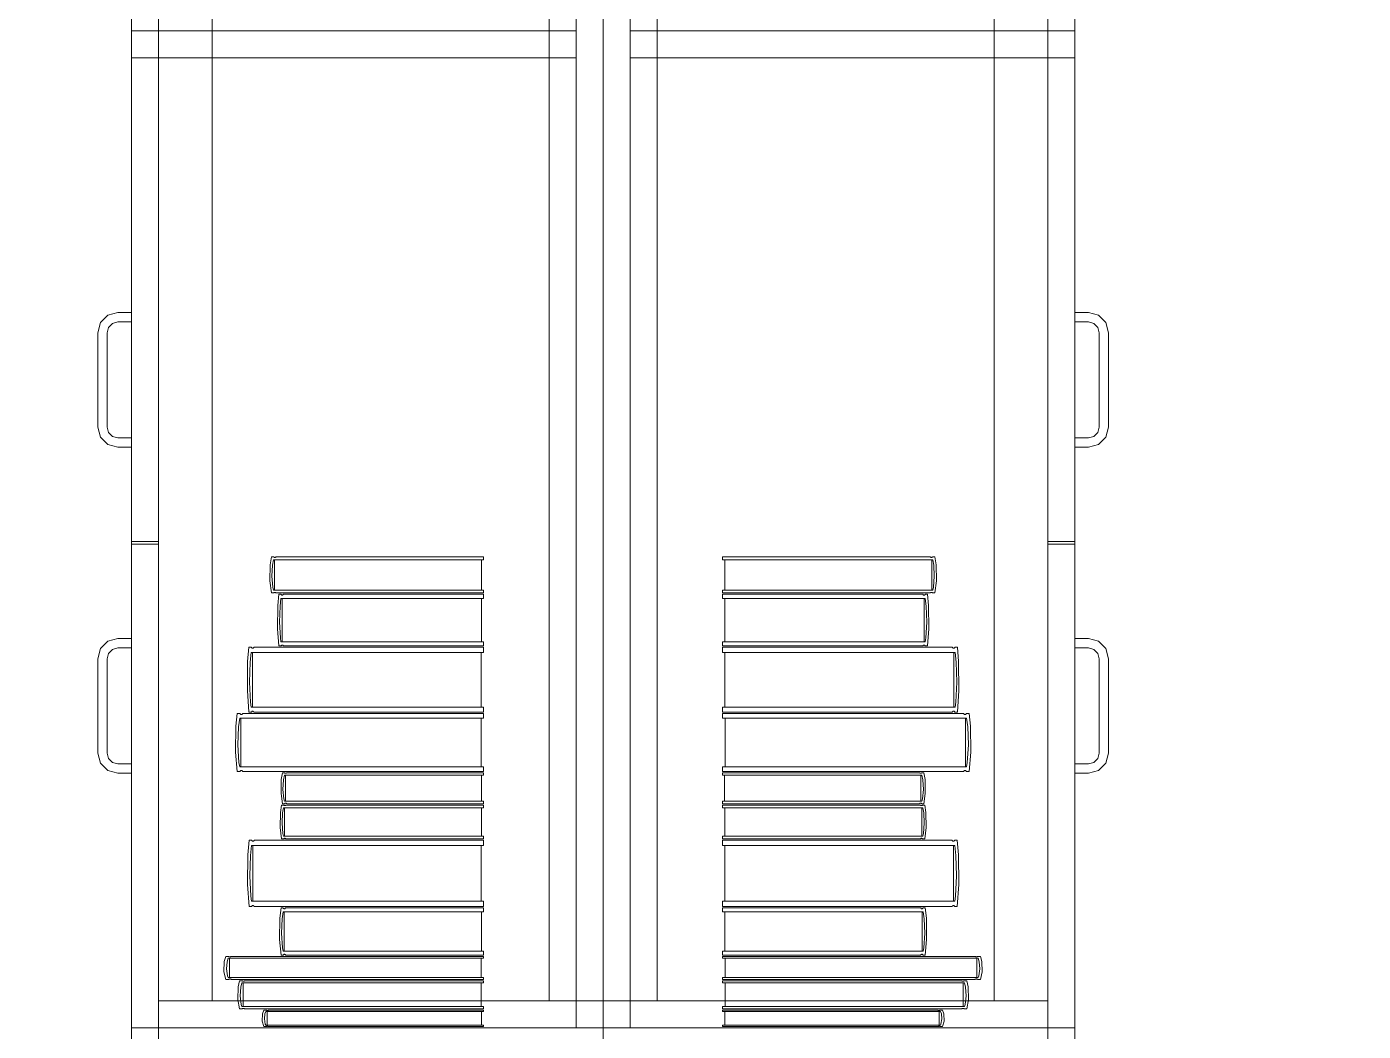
# Model space of a CAD drawing. Header units: inches. Extents: x -38 to 5698, y -33 to 92.
# Drawn here: x 19.242 to 20.234, y 13.83 to 14.575 of the extents above; entities that cross this region are included whole.
import ezdxf

# ---------------------------------------------------------------- set-up
doc = ezdxf.new("R2010")
doc.units = ezdxf.units.IN
doc.header["$MEASUREMENT"] = 0
doc.layers.add('08 _ STR _ EXT _ 10 Vereda Exterior', color=7, linetype='Continuous')
doc.layers.add('Interior - Mobiliario', color=7, linetype='Continuous')

msp = doc.modelspace()

# ---------------------------------------------------------------- hatches: boundary and pattern name
at = {"layer": '08 _ STR _ EXT _ 10 Vereda Exterior', "linetype": 'Continuous', "lineweight": 13}
h = msp.add_hatch(dxfattribs=at)
h.set_pattern_fill('RETÍCULA_100X100_0002', color=251, style=0, pattern_type=2)
h.set_pattern_definition([(360, (3.7574, 18.3027), (0, 2.53199), []), (90, (3.7574, 18.3027), (-3.6, 0), [])])
h.paths.add_polyline_path([(2.17, 3.62132), (4.29132, 1.5), (9.32, 1.5), (9.32, 6.5), (40.52, 6.5), (40.52, 1.5), (52.92, 1.5), (52.92, 19.08592), (51.56998, 19.08592), (51.56998, 7.2), (9.06996, 7.2), (9.06996, 7.85001), (6.52013, 7.85001, -0.414214), (6.27012, 8.10001), (6.27012, 8.85001, -0.414213), (6.52012, 9.10001), (9.06996, 9.10002), (9.06996, 12), (6.52013, 12, -0.414214), (6.27011, 12.25), (6.27007, 13, -0.414213), (6.52012, 13.25), (9.06996, 13.25001), (9.06996, 16.14999), (6.52008, 16.14999, -0.414214), (6.27012, 16.39999), (6.27008, 17.14999, -0.414213), (6.52008, 17.39999), (8.76997, 17.4), (8.77062, 21.04989), (2.17, 21.04989)])

# ---------------------------------------------------------------- linework, layer by layer
at = {"layer": 'Interior - Mobiliario', "color": 175, "linetype": 'Continuous', "lineweight": 13}
for p, q in [((19.31998, 13.8121), (19.31998, 15.3121)), ((19.66998, 15.3121), (19.66998, 13.8121)), ((19.66998, 15.3121), (19.66998, 13.8121)), ((20.01998, 13.8121), (20.01998, 15.3121)), ((19.31998, 15.2921), (19.31998, 13.8321)), ((19.31998, 15.2921), (19.31998, 13.8321)), ((19.33998, 15.2921), (19.33998, 13.8321)), ((19.33998, 15.2921), (19.33998, 13.8321)), ((19.33998, 15.2921), (19.33998, 13.8321)), ((19.64998, 13.8321), (19.64998, 15.2921)), ((19.64998, 13.8321), (19.64998, 15.2921)), ((19.64998, 15.2921), (19.64998, 13.8321)), ((19.64998, 13.8321), (19.64998, 15.2921)), ((19.64998, 13.8321), (19.64998, 15.2921)), ((19.64998, 13.8321), (19.64998, 15.2921)), ((19.66998, 13.8321), (19.66998, 15.2921)), ((19.66998, 13.8321), (19.66998, 15.2921)), ((19.66998, 13.8321), (19.66998, 15.2921)), ((19.66998, 13.8321), (19.66998, 15.2921)), ((19.66998, 13.8321), (19.66998, 15.2921)), ((19.66998, 13.8321), (19.66998, 15.2921)), ((19.68998, 13.8321), (19.68998, 15.2921)), ((19.68998, 13.8321), (19.68998, 15.2921)), ((19.68998, 15.2921), (19.68998, 13.8321)), ((19.68998, 13.8321), (19.68998, 15.2921)), ((19.68998, 13.8321), (19.68998, 15.2921)), ((19.68998, 13.8321), (19.68998, 15.2921)), ((19.99998, 15.2921), (19.99998, 13.8321)), ((19.99998, 15.2921), (19.99998, 13.8321)), ((19.99998, 15.2921), (19.99998, 13.8321)), ((20.01998, 15.2921), (20.01998, 13.8321)), ((20.01998, 15.2921), (20.01998, 13.8321)), ((19.33998, 15.2721), (19.33998, 13.8521)), ((19.37998, 13.8521), (19.37998, 15.2721)), ((19.62998, 15.2721), (19.62998, 13.8521)), ((19.66998, 13.8521), (19.66998, 15.2721)), ((19.66998, 13.8521), (19.66998, 15.2721)), ((19.70998, 15.2721), (19.70998, 13.8521)), ((19.95998, 13.8521), (19.95998, 15.2721)), ((19.99998, 15.2721), (19.99998, 13.8521)), ((19.31998, 14.5721), (19.31998, 14.9311)), ((19.33998, 14.5721), (19.33998, 14.9311)), ((19.99998, 14.5721), (19.99998, 14.9311)), ((20.01998, 14.5721), (20.01998, 14.9311)), ((19.31998, 14.5721), (19.64998, 14.5721)), ((19.31998, 14.5521), (19.31998, 14.5721)), ((19.64998, 14.5721), (19.31998, 14.5721)), ((19.31998, 14.5721), (19.31998, 14.5521)), ((19.64998, 14.5721), (19.31998, 14.5721)), ((19.31998, 14.5721), (19.31998, 14.5521)), ((19.31998, 14.5721), (19.33998, 14.5721)), ((19.64998, 14.5521), (19.64998, 14.5721)), ((19.64998, 14.5521), (19.64998, 14.5721)), ((19.64998, 14.5521), (19.64998, 14.5721)), ((19.68998, 14.5521), (19.68998, 14.5721)), ((20.01998, 14.5721), (19.68998, 14.5721)), ((19.68998, 14.5721), (20.01998, 14.5721)), ((19.68998, 14.5521), (19.68998, 14.5721)), ((19.68998, 14.5721), (20.01998, 14.5721)), ((19.68998, 14.5521), (19.68998, 14.5721)), ((20.01998, 14.5721), (19.99998, 14.5721)), ((20.01998, 14.5521), (20.01998, 14.5721)), ((20.01998, 14.5721), (20.01998, 14.5521)), ((20.01998, 14.5721), (20.01998, 14.5521)), ((19.31998, 14.5521), (19.64998, 14.5521)), ((19.31998, 14.5521), (19.64998, 14.5521)), ((19.31998, 14.5521), (19.64998, 14.5521)), ((19.31998, 14.5521), (19.31998, 14.1931)), ((19.31998, 14.5521), (19.33998, 14.5521)), ((19.33998, 14.5521), (19.33998, 14.1931)), ((20.01998, 14.5521), (19.68998, 14.5521)), ((20.01998, 14.5521), (19.68998, 14.5521)), ((20.01998, 14.5521), (19.68998, 14.5521)), ((19.99998, 14.5521), (19.99998, 14.1931)), ((20.01998, 14.5521), (19.99998, 14.5521)), ((20.01998, 14.5521), (20.01998, 14.1931)), ((19.29699, 14.3556), (19.30248, 14.36109)), ((19.30248, 14.36109), (19.30998, 14.3631)), ((19.30998, 14.3631), (19.31998, 14.3631)), ((19.31998, 14.3631), (19.31998, 14.3561)), ((20.02998, 14.3631), (20.01998, 14.3631)), ((20.01998, 14.3631), (20.01998, 14.3561)), ((20.03748, 14.36109), (20.02998, 14.3631)), ((20.04297, 14.3556), (20.03748, 14.36109)), ((19.29498, 14.3481), (19.29699, 14.3556)), ((19.30305, 14.3521), (19.30198, 14.3481)), ((19.30598, 14.35503), (19.30305, 14.3521)), ((19.30998, 14.3561), (19.30598, 14.35503)), ((19.31998, 14.3561), (19.30998, 14.3561)), ((20.01998, 14.3561), (20.02998, 14.3561)), ((20.02998, 14.3561), (20.03398, 14.35503)), ((20.03398, 14.35503), (20.03691, 14.3521)), ((20.03691, 14.3521), (20.03798, 14.3481)), ((20.04498, 14.3481), (20.04297, 14.3556)), ((19.29498, 14.2781), (19.29498, 14.3481)), ((19.30198, 14.3481), (19.30198, 14.2781)), ((20.03798, 14.3481), (20.03798, 14.2781)), ((20.04498, 14.2781), (20.04498, 14.3481)), ((19.29699, 14.2706), (19.29498, 14.2781)), ((19.30248, 14.26511), (19.29699, 14.2706)), ((19.30198, 14.2781), (19.30305, 14.2741)), ((19.30305, 14.2741), (19.30598, 14.27117)), ((19.30598, 14.27117), (19.30998, 14.2701)), ((20.03398, 14.27117), (20.02998, 14.2701)), ((20.03691, 14.2741), (20.03398, 14.27117)), ((20.03798, 14.2781), (20.03691, 14.2741)), ((20.03748, 14.26511), (20.04297, 14.2706)), ((20.04297, 14.2706), (20.04498, 14.2781)), ((19.30998, 14.2631), (19.30248, 14.26511)), ((19.30998, 14.2701), (19.31998, 14.2701)), ((19.31998, 14.2631), (19.30998, 14.2631)), ((19.31998, 14.2701), (19.31998, 14.2631)), ((20.02998, 14.2701), (20.01998, 14.2701)), ((20.01998, 14.2701), (20.01998, 14.2631)), ((20.01998, 14.2631), (20.02998, 14.2631)), ((20.02998, 14.2631), (20.03748, 14.26511)), ((19.31998, 14.1931), (19.33998, 14.1931)), ((19.31998, 13.8321), (19.31998, 14.1911)), ((19.31998, 14.1911), (19.33998, 14.1911)), ((19.33998, 13.8321), (19.33998, 14.1911)), ((20.01998, 14.1931), (19.99998, 14.1931)), ((19.99998, 13.8321), (19.99998, 14.1911)), ((20.01998, 14.1911), (19.99998, 14.1911)), ((20.01998, 13.8321), (20.01998, 14.1911)), ((19.42381, 14.18172), (19.42294, 14.17585)), ((19.42552, 14.18172), (19.42381, 14.18172)), ((19.42561, 14.18162), (19.42552, 14.18172)), ((19.42581, 14.18146), (19.42561, 14.18162)), ((19.42602, 14.18134), (19.42581, 14.18146)), ((19.42625, 14.18128), (19.42602, 14.18134)), ((19.42648, 14.18128), (19.42625, 14.18128)), ((19.42671, 14.18133), (19.42648, 14.18128)), ((19.42693, 14.18143), (19.42671, 14.18133)), ((19.42713, 14.18158), (19.42693, 14.18143)), ((19.42726, 14.18172), (19.42713, 14.18158)), ((19.58132, 14.18172), (19.42726, 14.18172)), ((19.58132, 14.17958), (19.58132, 14.18172)), ((19.75864, 14.17958), (19.75864, 14.18172)), ((19.75864, 14.18172), (19.9127, 14.18172)), ((19.9127, 14.18172), (19.91283, 14.18158)), ((19.91283, 14.18158), (19.91303, 14.18143)), ((19.91303, 14.18143), (19.91325, 14.18133)), ((19.91325, 14.18133), (19.91348, 14.18128)), ((19.91348, 14.18128), (19.91371, 14.18128)), ((19.91371, 14.18128), (19.91394, 14.18134)), ((19.91394, 14.18134), (19.91415, 14.18146)), ((19.91415, 14.18146), (19.91435, 14.18162)), ((19.91435, 14.18162), (19.91444, 14.18172)), ((19.91444, 14.18172), (19.91615, 14.18172)), ((19.91615, 14.18172), (19.91701, 14.17585)), ((19.42294, 14.17585), (19.42275, 14.16388)), ((19.42426, 14.16733), (19.42466, 14.17557)), ((19.42466, 14.17557), (19.42538, 14.17958)), ((19.42538, 14.17958), (19.58132, 14.17958)), ((19.42617, 14.17958), (19.42617, 14.15709)), ((19.57975, 14.15709), (19.57975, 14.17958)), ((19.91458, 14.17958), (19.75864, 14.17958)), ((19.76021, 14.15709), (19.76021, 14.17958)), ((19.91379, 14.17958), (19.91379, 14.15709)), ((19.9153, 14.17557), (19.91458, 14.17958)), ((19.9157, 14.16733), (19.9153, 14.17557)), ((19.91701, 14.17585), (19.91721, 14.16388)), ((19.42275, 14.16388), (19.42381, 14.15495)), ((19.42491, 14.15912), (19.42426, 14.16733)), ((19.91505, 14.15912), (19.9157, 14.16733)), ((19.91721, 14.16388), (19.91615, 14.15495)), ((19.42381, 14.15495), (19.42552, 14.15495)), ((19.42538, 14.15709), (19.42491, 14.15912)), ((19.58132, 14.15709), (19.42538, 14.15709)), ((19.42552, 14.15495), (19.42565, 14.1551)), ((19.42565, 14.1551), (19.42585, 14.15525)), ((19.42585, 14.15525), (19.42607, 14.15535)), ((19.42607, 14.15535), (19.4263, 14.1554)), ((19.4263, 14.1554), (19.42653, 14.15539)), ((19.42653, 14.15539), (19.42676, 14.15533)), ((19.42676, 14.15533), (19.42698, 14.15522)), ((19.42698, 14.15522), (19.42718, 14.15506)), ((19.42718, 14.15506), (19.42726, 14.15495)), ((19.42726, 14.15495), (19.58132, 14.15495)), ((19.42942, 14.15395), (19.42859, 14.14555)), ((19.43107, 14.15395), (19.42942, 14.15395)), ((19.43115, 14.1538), (19.43107, 14.15395)), ((19.43135, 14.15357), (19.43115, 14.1538)), ((19.43156, 14.15341), (19.43135, 14.15357)), ((19.43178, 14.15332), (19.43156, 14.15341)), ((19.432, 14.15331), (19.43178, 14.15332)), ((19.43222, 14.15338), (19.432, 14.15331)), ((19.43243, 14.15353), (19.43222, 14.15338)), ((19.43263, 14.15375), (19.43243, 14.15353)), ((19.43275, 14.15395), (19.43263, 14.15375)), ((19.58132, 14.15395), (19.43275, 14.15395)), ((19.58132, 14.15495), (19.58132, 14.15709)), ((19.58132, 14.15089), (19.58132, 14.15395)), ((19.75864, 14.15495), (19.75864, 14.15709)), ((19.75864, 14.15709), (19.91458, 14.15709)), ((19.9127, 14.15495), (19.75864, 14.15495)), ((19.75864, 14.15089), (19.75864, 14.15395)), ((19.75864, 14.15395), (19.90721, 14.15395)), ((19.90721, 14.15395), (19.90733, 14.15375)), ((19.90733, 14.15375), (19.90753, 14.15353)), ((19.90753, 14.15353), (19.90774, 14.15338)), ((19.90774, 14.15338), (19.90796, 14.15331)), ((19.90796, 14.15331), (19.90818, 14.15332)), ((19.90818, 14.15332), (19.9084, 14.15341)), ((19.9084, 14.15341), (19.90861, 14.15357)), ((19.90861, 14.15357), (19.90881, 14.1538)), ((19.90881, 14.1538), (19.90889, 14.15395)), ((19.90889, 14.15395), (19.91054, 14.15395)), ((19.91054, 14.15395), (19.91137, 14.14555)), ((19.91278, 14.15506), (19.9127, 14.15495)), ((19.91298, 14.15522), (19.91278, 14.15506)), ((19.9132, 14.15533), (19.91298, 14.15522)), ((19.91343, 14.15539), (19.9132, 14.15533)), ((19.91366, 14.1554), (19.91343, 14.15539)), ((19.91389, 14.15535), (19.91366, 14.1554)), ((19.91411, 14.15525), (19.91389, 14.15535)), ((19.91431, 14.1551), (19.91411, 14.15525)), ((19.91444, 14.15495), (19.91431, 14.1551)), ((19.91615, 14.15495), (19.91444, 14.15495)), ((19.91458, 14.15709), (19.91505, 14.15912)), ((19.42859, 14.14555), (19.4284, 14.12843)), ((19.42985, 14.13337), (19.43024, 14.14515)), ((19.43024, 14.14515), (19.43094, 14.15089)), ((19.43094, 14.15089), (19.58132, 14.15089)), ((19.4317, 14.15089), (19.4317, 14.11872)), ((19.5798, 14.11872), (19.5798, 14.15089)), ((19.90902, 14.15089), (19.75864, 14.15089)), ((19.76016, 14.11872), (19.76016, 14.15089)), ((19.90826, 14.15089), (19.90826, 14.11872)), ((19.90972, 14.14515), (19.90902, 14.15089)), ((19.91011, 14.13337), (19.90972, 14.14515)), ((19.91137, 14.14555), (19.91156, 14.12843)), ((19.43049, 14.12162), (19.42985, 14.13337)), ((19.90947, 14.12162), (19.91011, 14.13337)), ((19.4284, 14.12843), (19.42942, 14.11566)), ((19.43094, 14.11872), (19.43049, 14.12162)), ((19.90902, 14.11872), (19.90947, 14.12162)), ((19.91156, 14.12843), (19.91054, 14.11566)), ((19.29699, 14.1136), (19.29498, 14.1061)), ((19.30248, 14.11909), (19.29699, 14.1136)), ((19.30998, 14.1211), (19.30248, 14.11909)), ((19.30305, 14.1101), (19.30598, 14.11303)), ((19.30598, 14.11303), (19.30998, 14.1141)), ((19.31998, 14.1211), (19.30998, 14.1211)), ((19.30998, 14.1141), (19.31998, 14.1141)), ((19.31998, 14.1141), (19.31998, 14.1211)), ((19.40715, 14.11466), (19.4062, 14.10407)), ((19.40905, 14.11466), (19.40715, 14.11466)), ((19.40914, 14.11447), (19.40905, 14.11466)), ((19.40936, 14.11418), (19.40914, 14.11447)), ((19.4096, 14.11397), (19.40936, 14.11418)), ((19.40985, 14.11386), (19.4096, 14.11397)), ((19.41011, 14.11385), (19.40985, 14.11386)), ((19.41036, 14.11394), (19.41011, 14.11385)), ((19.41061, 14.11412), (19.41036, 14.11394)), ((19.41083, 14.1144), (19.41061, 14.11412)), ((19.41098, 14.11466), (19.41083, 14.1144)), ((19.58132, 14.11466), (19.41098, 14.11466)), ((19.42942, 14.11566), (19.43107, 14.11566)), ((19.58132, 14.11872), (19.43094, 14.11872)), ((19.43107, 14.11566), (19.4312, 14.11586)), ((19.4312, 14.11586), (19.43139, 14.11608)), ((19.43139, 14.11608), (19.4316, 14.11623)), ((19.4316, 14.11623), (19.43182, 14.1163)), ((19.43182, 14.1163), (19.43205, 14.11629)), ((19.43205, 14.11629), (19.43227, 14.1162)), ((19.43227, 14.1162), (19.43248, 14.11604)), ((19.43248, 14.11604), (19.43267, 14.11581)), ((19.43267, 14.11581), (19.43275, 14.11566)), ((19.43275, 14.11566), (19.58132, 14.11566)), ((19.58132, 14.11566), (19.58132, 14.11872)), ((19.58132, 14.1108), (19.58132, 14.11466)), ((19.75864, 14.11566), (19.75864, 14.11872)), ((19.75864, 14.11872), (19.90902, 14.11872)), ((19.90721, 14.11566), (19.75864, 14.11566)), ((19.75864, 14.1108), (19.75864, 14.11466)), ((19.75864, 14.11466), (19.92898, 14.11466)), ((19.90729, 14.11581), (19.90721, 14.11566)), ((19.90748, 14.11604), (19.90729, 14.11581)), ((19.90769, 14.1162), (19.90748, 14.11604)), ((19.90791, 14.11629), (19.90769, 14.1162)), ((19.90814, 14.1163), (19.90791, 14.11629)), ((19.90836, 14.11623), (19.90814, 14.1163)), ((19.90857, 14.11608), (19.90836, 14.11623)), ((19.90876, 14.11586), (19.90857, 14.11608)), ((19.90889, 14.11566), (19.90876, 14.11586)), ((19.91054, 14.11566), (19.90889, 14.11566)), ((19.92898, 14.11466), (19.92913, 14.1144)), ((19.92913, 14.1144), (19.92935, 14.11412)), ((19.92935, 14.11412), (19.9296, 14.11394)), ((19.9296, 14.11394), (19.92985, 14.11385)), ((19.92985, 14.11385), (19.93011, 14.11386)), ((19.93011, 14.11386), (19.93036, 14.11397)), ((19.93036, 14.11397), (19.9306, 14.11418)), ((19.9306, 14.11418), (19.93082, 14.11447)), ((19.93082, 14.11447), (19.93091, 14.11466)), ((19.93091, 14.11466), (19.93281, 14.11466)), ((19.93281, 14.11466), (19.93376, 14.10407)), ((20.01998, 14.1211), (20.02998, 14.1211)), ((20.01998, 14.1141), (20.01998, 14.1211)), ((20.02998, 14.1141), (20.01998, 14.1141)), ((20.02998, 14.1211), (20.03748, 14.11909)), ((20.03398, 14.11303), (20.02998, 14.1141)), ((20.03691, 14.1101), (20.03398, 14.11303)), ((20.03748, 14.11909), (20.04297, 14.1136)), ((20.04297, 14.1136), (20.04498, 14.1061)), ((19.29498, 14.1061), (19.29498, 14.0361)), ((19.30198, 14.1061), (19.30305, 14.1101)), ((19.30198, 14.0361), (19.30198, 14.1061)), ((19.4062, 14.10407), (19.40598, 14.08249)), ((19.40765, 14.08871), (19.40809, 14.10357)), ((19.40809, 14.10357), (19.40889, 14.1108)), ((19.40889, 14.1108), (19.58132, 14.1108)), ((19.40977, 14.1108), (19.40977, 14.07025)), ((19.57958, 14.07025), (19.57958, 14.1108)), ((19.93107, 14.1108), (19.75864, 14.1108)), ((19.76038, 14.07025), (19.76038, 14.1108)), ((19.93019, 14.1108), (19.93019, 14.07025)), ((19.93187, 14.10357), (19.93107, 14.1108)), ((19.93231, 14.08871), (19.93187, 14.10357)), ((19.93376, 14.10407), (19.93398, 14.08249)), ((20.03798, 14.1061), (20.03691, 14.1101)), ((20.03798, 14.0361), (20.03798, 14.1061)), ((20.04498, 14.1061), (20.04498, 14.0361)), ((19.40598, 14.08249), (19.40715, 14.06639)), ((19.40838, 14.07391), (19.40765, 14.08871)), ((19.93158, 14.07391), (19.93231, 14.08871)), ((19.93398, 14.08249), (19.93281, 14.06639)), ((19.40889, 14.07025), (19.40838, 14.07391)), ((19.93107, 14.07025), (19.93158, 14.07391)), ((19.39849, 14.06539), (19.39749, 14.05598)), ((19.40048, 14.06539), (19.39849, 14.06539)), ((19.39948, 14.05553), (19.40032, 14.06196)), ((19.40032, 14.06196), (19.58132, 14.06196)), ((19.40058, 14.06523), (19.40048, 14.06539)), ((19.40081, 14.06497), (19.40058, 14.06523)), ((19.40106, 14.06478), (19.40081, 14.06497)), ((19.40133, 14.06469), (19.40106, 14.06478)), ((19.40123, 14.06196), (19.40123, 14.02591)), ((19.4016, 14.06468), (19.40133, 14.06469)), ((19.40186, 14.06476), (19.4016, 14.06468)), ((19.40212, 14.06492), (19.40186, 14.06476)), ((19.40235, 14.06516), (19.40212, 14.06492)), ((19.4025, 14.06539), (19.40235, 14.06516)), ((19.58132, 14.06539), (19.4025, 14.06539)), ((19.40715, 14.06639), (19.40905, 14.06639)), ((19.58132, 14.07025), (19.40889, 14.07025)), ((19.40905, 14.06639), (19.40919, 14.06665)), ((19.40919, 14.06665), (19.40941, 14.06693)), ((19.40941, 14.06693), (19.40966, 14.06711)), ((19.40966, 14.06711), (19.40991, 14.0672)), ((19.40991, 14.0672), (19.41017, 14.06719)), ((19.41017, 14.06719), (19.41042, 14.06708)), ((19.41042, 14.06708), (19.41066, 14.06687)), ((19.41066, 14.06687), (19.41088, 14.06658)), ((19.41088, 14.06658), (19.41098, 14.06639)), ((19.41098, 14.06639), (19.58132, 14.06639)), ((19.57949, 14.02591), (19.57949, 14.06196)), ((19.58132, 14.06639), (19.58132, 14.07025)), ((19.58132, 14.06196), (19.58132, 14.06539)), ((19.75864, 14.06639), (19.75864, 14.07025)), ((19.75864, 14.07025), (19.93107, 14.07025)), ((19.92898, 14.06639), (19.75864, 14.06639)), ((19.75864, 14.06196), (19.75864, 14.06539)), ((19.75864, 14.06539), (19.93746, 14.06539)), ((19.93964, 14.06196), (19.75864, 14.06196)), ((19.76047, 14.02591), (19.76047, 14.06196)), ((19.92908, 14.06658), (19.92898, 14.06639)), ((19.9293, 14.06687), (19.92908, 14.06658)), ((19.92954, 14.06708), (19.9293, 14.06687)), ((19.92979, 14.06719), (19.92954, 14.06708)), ((19.93005, 14.0672), (19.92979, 14.06719)), ((19.9303, 14.06711), (19.93005, 14.0672)), ((19.93055, 14.06693), (19.9303, 14.06711)), ((19.93077, 14.06665), (19.93055, 14.06693)), ((19.93091, 14.06639), (19.93077, 14.06665)), ((19.93281, 14.06639), (19.93091, 14.06639)), ((19.93746, 14.06539), (19.93761, 14.06516)), ((19.93761, 14.06516), (19.93784, 14.06492)), ((19.93784, 14.06492), (19.9381, 14.06476)), ((19.9381, 14.06476), (19.93836, 14.06468)), ((19.93836, 14.06468), (19.93863, 14.06469)), ((19.93863, 14.06469), (19.9389, 14.06478)), ((19.93873, 14.06196), (19.93873, 14.02591)), ((19.9389, 14.06478), (19.93915, 14.06497)), ((19.93915, 14.06497), (19.93938, 14.06523)), ((19.93938, 14.06523), (19.93948, 14.06539)), ((19.93948, 14.06539), (19.94147, 14.06539)), ((19.94048, 14.05553), (19.93964, 14.06196)), ((19.94147, 14.06539), (19.94247, 14.05598)), ((19.39749, 14.05598), (19.39726, 14.03679)), ((19.39901, 14.04232), (19.39948, 14.05553)), ((19.94095, 14.04232), (19.94048, 14.05553)), ((19.94247, 14.05598), (19.9427, 14.03679)), ((19.39978, 14.02917), (19.39901, 14.04232)), ((19.94018, 14.02917), (19.94095, 14.04232)), ((19.29498, 14.0361), (19.29699, 14.0286)), ((19.30305, 14.0321), (19.30198, 14.0361)), ((19.39726, 14.03679), (19.39849, 14.02248)), ((19.9427, 14.03679), (19.94147, 14.02248)), ((20.03691, 14.0321), (20.03798, 14.0361)), ((20.04498, 14.0361), (20.04297, 14.0286)), ((19.29699, 14.0286), (19.30248, 14.02311)), ((19.30248, 14.02311), (19.30998, 14.0211)), ((19.30598, 14.02917), (19.30305, 14.0321)), ((19.30998, 14.0281), (19.30598, 14.02917)), ((19.31998, 14.0281), (19.30998, 14.0281)), ((19.31998, 14.0211), (19.31998, 14.0281)), ((19.39849, 14.02248), (19.40048, 14.02248)), ((19.40032, 14.02591), (19.39978, 14.02917)), ((19.58132, 14.02591), (19.40032, 14.02591)), ((19.40048, 14.02248), (19.40063, 14.02271)), ((19.40063, 14.02271), (19.40086, 14.02295)), ((19.40086, 14.02295), (19.40112, 14.02312)), ((19.40112, 14.02312), (19.40139, 14.0232)), ((19.40139, 14.0232), (19.40166, 14.02318)), ((19.40166, 14.02318), (19.40192, 14.02309)), ((19.40192, 14.02309), (19.40217, 14.02291)), ((19.40217, 14.02291), (19.4024, 14.02264)), ((19.4024, 14.02264), (19.4025, 14.02248)), ((19.4025, 14.02248), (19.58132, 14.02248)), ((19.58132, 14.02248), (19.58132, 14.02591)), ((19.75864, 14.02248), (19.75864, 14.02591)), ((19.75864, 14.02591), (19.93964, 14.02591)), ((19.93746, 14.02248), (19.75864, 14.02248)), ((19.93756, 14.02264), (19.93746, 14.02248)), ((19.93779, 14.02291), (19.93756, 14.02264)), ((19.93804, 14.02309), (19.93779, 14.02291)), ((19.9383, 14.02318), (19.93804, 14.02309)), ((19.93857, 14.0232), (19.9383, 14.02318)), ((19.93884, 14.02312), (19.93857, 14.0232)), ((19.9391, 14.02295), (19.93884, 14.02312)), ((19.93933, 14.02271), (19.9391, 14.02295)), ((19.93948, 14.02248), (19.93933, 14.02271)), ((19.94147, 14.02248), (19.93948, 14.02248)), ((19.93964, 14.02591), (19.94018, 14.02917)), ((20.01998, 14.0281), (20.02998, 14.0281)), ((20.01998, 14.0211), (20.01998, 14.0281)), ((20.02998, 14.0281), (20.03398, 14.02917)), ((20.03748, 14.02311), (20.02998, 14.0211)), ((20.03398, 14.02917), (20.03691, 14.0321)), ((20.04297, 14.0286), (20.03748, 14.02311)), ((19.30998, 14.0211), (19.31998, 14.0211)), ((19.43115, 14.01645), (19.43096, 14.00619)), ((19.43197, 14.02148), (19.43115, 14.01645)), ((19.43359, 14.02148), (19.43197, 14.02148)), ((19.43239, 14.00915), (19.43277, 14.01621)), ((19.43277, 14.01621), (19.43346, 14.01964)), ((19.43346, 14.01964), (19.58132, 14.01964)), ((19.43367, 14.02139), (19.43359, 14.02148)), ((19.43386, 14.02125), (19.43367, 14.02139)), ((19.43407, 14.02115), (19.43386, 14.02125)), ((19.43428, 14.0211), (19.43407, 14.02115)), ((19.43421, 14.01964), (19.43421, 14.00038)), ((19.4345, 14.02109), (19.43428, 14.0211)), ((19.43472, 14.02114), (19.4345, 14.02109)), ((19.43493, 14.02122), (19.43472, 14.02114)), ((19.43512, 14.02135), (19.43493, 14.02122)), ((19.43524, 14.02148), (19.43512, 14.02135)), ((19.58132, 14.02148), (19.43524, 14.02148)), ((19.57983, 14.00038), (19.57983, 14.01964)), ((19.58132, 14.01964), (19.58132, 14.02148)), ((19.75864, 14.01964), (19.75864, 14.02148)), ((19.75864, 14.02148), (19.90471, 14.02148)), ((19.9065, 14.01964), (19.75864, 14.01964)), ((19.76013, 14.00038), (19.76013, 14.01964)), ((19.90471, 14.02148), (19.90484, 14.02135)), ((19.90484, 14.02135), (19.90503, 14.02122)), ((19.90503, 14.02122), (19.90524, 14.02114)), ((19.90524, 14.02114), (19.90546, 14.02109)), ((19.90546, 14.02109), (19.90568, 14.0211)), ((19.90568, 14.0211), (19.90589, 14.02115)), ((19.90575, 14.01964), (19.90575, 14.00038)), ((19.90589, 14.02115), (19.9061, 14.02125)), ((19.9061, 14.02125), (19.90629, 14.02139)), ((19.90629, 14.02139), (19.90637, 14.02148)), ((19.90637, 14.02148), (19.90799, 14.02148)), ((19.90719, 14.01621), (19.9065, 14.01964)), ((19.90757, 14.00915), (19.90719, 14.01621)), ((19.90799, 14.02148), (19.90881, 14.01645)), ((19.90881, 14.01645), (19.909, 14.00619)), ((20.02998, 14.0211), (20.01998, 14.0211)), ((19.43096, 14.00619), (19.43197, 13.99854)), ((19.43302, 14.00212), (19.43239, 14.00915)), ((19.90694, 14.00212), (19.90757, 14.00915)), ((19.909, 14.00619), (19.90799, 13.99854)), ((19.43134, 13.99754), (19.43052, 13.99203)), ((19.43297, 13.99754), (19.43134, 13.99754)), ((19.43197, 13.99854), (19.43359, 13.99854)), ((19.43215, 13.99177), (19.43284, 13.99553)), ((19.43284, 13.99553), (19.58132, 13.99553)), ((19.43306, 13.99745), (19.43297, 13.99754)), ((19.43346, 14.00038), (19.43302, 14.00212)), ((19.43325, 13.99729), (19.43306, 13.99745)), ((19.43345, 13.99719), (19.43325, 13.99729)), ((19.43367, 13.99713), (19.43345, 13.99719)), ((19.58132, 14.00038), (19.43346, 14.00038)), ((19.43359, 13.99854), (19.43371, 13.99867)), ((19.43359, 13.99553), (19.43359, 13.97443)), ((19.43389, 13.99712), (19.43367, 13.99713)), ((19.43371, 13.99867), (19.43391, 13.9988)), ((19.43411, 13.99717), (19.43389, 13.99712)), ((19.43391, 13.9988), (19.43411, 13.99888)), ((19.43411, 13.99888), (19.43433, 13.99893)), ((19.43432, 13.99726), (19.43411, 13.99717)), ((19.43451, 13.99741), (19.43432, 13.99726)), ((19.43433, 13.99893), (19.43455, 13.99892)), ((19.43464, 13.99754), (19.43451, 13.99741)), ((19.43455, 13.99892), (19.43477, 13.99887)), ((19.58132, 13.99754), (19.43464, 13.99754)), ((19.43477, 13.99887), (19.43497, 13.99877)), ((19.43497, 13.99877), (19.43516, 13.99863)), ((19.43516, 13.99863), (19.43524, 13.99854)), ((19.43524, 13.99854), (19.58132, 13.99854)), ((19.57982, 13.97443), (19.57982, 13.99553)), ((19.58132, 13.99854), (19.58132, 14.00038)), ((19.58132, 13.99553), (19.58132, 13.99754)), ((19.75864, 13.99854), (19.75864, 14.00038)), ((19.75864, 14.00038), (19.9065, 14.00038)), ((19.90471, 13.99854), (19.75864, 13.99854)), ((19.75864, 13.99553), (19.75864, 13.99754)), ((19.75864, 13.99754), (19.90532, 13.99754)), ((19.90712, 13.99553), (19.75864, 13.99553)), ((19.76014, 13.97443), (19.76014, 13.99553)), ((19.9048, 13.99863), (19.90471, 13.99854)), ((19.90499, 13.99877), (19.9048, 13.99863)), ((19.90519, 13.99887), (19.90499, 13.99877)), ((19.90541, 13.99892), (19.90519, 13.99887)), ((19.90532, 13.99754), (19.90545, 13.99741)), ((19.90563, 13.99893), (19.90541, 13.99892)), ((19.90545, 13.99741), (19.90564, 13.99726)), ((19.90584, 13.99888), (19.90563, 13.99893)), ((19.90564, 13.99726), (19.90585, 13.99717)), ((19.90605, 13.9988), (19.90584, 13.99888)), ((19.90585, 13.99717), (19.90607, 13.99712)), ((19.90625, 13.99867), (19.90605, 13.9988)), ((19.90607, 13.99712), (19.90629, 13.99713)), ((19.90637, 13.99854), (19.90625, 13.99867)), ((19.90629, 13.99713), (19.90651, 13.99719)), ((19.90799, 13.99854), (19.90637, 13.99854)), ((19.90637, 13.99553), (19.90637, 13.97443)), ((19.9065, 14.00038), (19.90694, 14.00212)), ((19.90651, 13.99719), (19.90671, 13.99729)), ((19.90671, 13.99729), (19.9069, 13.99745)), ((19.9069, 13.99745), (19.90699, 13.99754)), ((19.90699, 13.99754), (19.90862, 13.99754)), ((19.9078, 13.99177), (19.90712, 13.99553)), ((19.90862, 13.99754), (19.90944, 13.99203)), ((19.43052, 13.99203), (19.43034, 13.9808)), ((19.43177, 13.98404), (19.43215, 13.99177)), ((19.4324, 13.97634), (19.43177, 13.98404)), ((19.90756, 13.97634), (19.90819, 13.98404)), ((19.90819, 13.98404), (19.9078, 13.99177)), ((19.90944, 13.99203), (19.90962, 13.9808)), ((19.43034, 13.9808), (19.43134, 13.97243)), ((19.43284, 13.97443), (19.4324, 13.97634)), ((19.58132, 13.97443), (19.43284, 13.97443)), ((19.4331, 13.97256), (19.43329, 13.9727)), ((19.43329, 13.9727), (19.4335, 13.9728)), ((19.4335, 13.9728), (19.43372, 13.97284)), ((19.43372, 13.97284), (19.43394, 13.97284)), ((19.43394, 13.97284), (19.43416, 13.97278)), ((19.43416, 13.97278), (19.43436, 13.97268)), ((19.43436, 13.97268), (19.43455, 13.97252)), ((19.58132, 13.97243), (19.58132, 13.97443)), ((19.75864, 13.97243), (19.75864, 13.97443)), ((19.75864, 13.97443), (19.90712, 13.97443)), ((19.9056, 13.97268), (19.90541, 13.97252)), ((19.9058, 13.97278), (19.9056, 13.97268)), ((19.90602, 13.97284), (19.9058, 13.97278)), ((19.90624, 13.97284), (19.90602, 13.97284)), ((19.90646, 13.9728), (19.90624, 13.97284)), ((19.90667, 13.9727), (19.90646, 13.9728)), ((19.90686, 13.97256), (19.90667, 13.9727)), ((19.90712, 13.97443), (19.90756, 13.97634)), ((19.90962, 13.9808), (19.90862, 13.97243)), ((19.40733, 13.97143), (19.40638, 13.96061)), ((19.40922, 13.97143), (19.40733, 13.97143)), ((19.40827, 13.9601), (19.40907, 13.96748)), ((19.40907, 13.96748), (19.58132, 13.96748)), ((19.40932, 13.97123), (19.40922, 13.97143)), ((19.40954, 13.97093), (19.40932, 13.97123)), ((19.40978, 13.97072), (19.40954, 13.97093)), ((19.41003, 13.97061), (19.40978, 13.97072)), ((19.40994, 13.96748), (19.40994, 13.92606)), ((19.41029, 13.9706), (19.41003, 13.97061)), ((19.41054, 13.97069), (19.41029, 13.9706)), ((19.41078, 13.97088), (19.41054, 13.97069)), ((19.41101, 13.97116), (19.41078, 13.97088)), ((19.41115, 13.97143), (19.41101, 13.97116)), ((19.58132, 13.97143), (19.41115, 13.97143)), ((19.43134, 13.97243), (19.43297, 13.97243)), ((19.43297, 13.97243), (19.4331, 13.97256)), ((19.43455, 13.97252), (19.43464, 13.97243)), ((19.43464, 13.97243), (19.58132, 13.97243)), ((19.57958, 13.92606), (19.57958, 13.96748)), ((19.58132, 13.96748), (19.58132, 13.97143)), ((19.90532, 13.97243), (19.75864, 13.97243)), ((19.75864, 13.96748), (19.75864, 13.97143)), ((19.75864, 13.97143), (19.92881, 13.97143)), ((19.93089, 13.96748), (19.75864, 13.96748)), ((19.76038, 13.92606), (19.76038, 13.96748)), ((19.90541, 13.97252), (19.90532, 13.97243)), ((19.90699, 13.97243), (19.90686, 13.97256)), ((19.90862, 13.97243), (19.90699, 13.97243)), ((19.92881, 13.97143), (19.92895, 13.97116)), ((19.92895, 13.97116), (19.92918, 13.97088)), ((19.92918, 13.97088), (19.92942, 13.97069)), ((19.92942, 13.97069), (19.92967, 13.9706)), ((19.92967, 13.9706), (19.92993, 13.97061)), ((19.92993, 13.97061), (19.93018, 13.97072)), ((19.93002, 13.96748), (19.93002, 13.92606)), ((19.93018, 13.97072), (19.93042, 13.97093)), ((19.93042, 13.97093), (19.93064, 13.97123)), ((19.93064, 13.97123), (19.93074, 13.97143)), ((19.93074, 13.97143), (19.93263, 13.97143)), ((19.93169, 13.9601), (19.93089, 13.96748)), ((19.93263, 13.97143), (19.93358, 13.96061)), ((19.40638, 13.96061), (19.40616, 13.93856)), ((19.40783, 13.94492), (19.40827, 13.9601)), ((19.93213, 13.94492), (19.93169, 13.9601)), ((19.93358, 13.96061), (19.93379, 13.93856)), ((19.40856, 13.9298), (19.40783, 13.94492)), ((19.9314, 13.9298), (19.93213, 13.94492)), ((19.40616, 13.93856), (19.40733, 13.92212)), ((19.93379, 13.93856), (19.93263, 13.92212)), ((19.40907, 13.92606), (19.40856, 13.9298)), ((19.58132, 13.92606), (19.40907, 13.92606)), ((19.58132, 13.92212), (19.58132, 13.92606)), ((19.75864, 13.92212), (19.75864, 13.92606)), ((19.75864, 13.92606), (19.93089, 13.92606)), ((19.93089, 13.92606), (19.9314, 13.9298)), ((19.40733, 13.92212), (19.40922, 13.92212)), ((19.40922, 13.92212), (19.40937, 13.92238)), ((19.40937, 13.92238), (19.40959, 13.92267)), ((19.40959, 13.92267), (19.40984, 13.92285)), ((19.40984, 13.92285), (19.41009, 13.92294)), ((19.41009, 13.92294), (19.41035, 13.92293)), ((19.41035, 13.92293), (19.4106, 13.92282)), ((19.4106, 13.92282), (19.41084, 13.92261)), ((19.41084, 13.92261), (19.41105, 13.92231)), ((19.41105, 13.92231), (19.41115, 13.92212)), ((19.41115, 13.92212), (19.58132, 13.92212)), ((19.43014, 13.91346), (19.42996, 13.89784)), ((19.43097, 13.92112), (19.43014, 13.91346)), ((19.4326, 13.92112), (19.43097, 13.92112)), ((19.43178, 13.91309), (19.43247, 13.91833)), ((19.43247, 13.91833), (19.58132, 13.91833)), ((19.43268, 13.92098), (19.4326, 13.92112)), ((19.43287, 13.92077), (19.43268, 13.92098)), ((19.43308, 13.92062), (19.43287, 13.92077)), ((19.4333, 13.92054), (19.43308, 13.92062)), ((19.43322, 13.91833), (19.43322, 13.88899)), ((19.43352, 13.92054), (19.4333, 13.92054)), ((19.43374, 13.9206), (19.43352, 13.92054)), ((19.43395, 13.92073), (19.43374, 13.9206)), ((19.43414, 13.92093), (19.43395, 13.92073)), ((19.43427, 13.92112), (19.43414, 13.92093)), ((19.58132, 13.92112), (19.43427, 13.92112)), ((19.57982, 13.88899), (19.57982, 13.91833)), ((19.58132, 13.91833), (19.58132, 13.92112)), ((19.92881, 13.92212), (19.75864, 13.92212)), ((19.75864, 13.91833), (19.75864, 13.92112)), ((19.75864, 13.92112), (19.90569, 13.92112)), ((19.90749, 13.91833), (19.75864, 13.91833)), ((19.76014, 13.88899), (19.76014, 13.91833)), ((19.90569, 13.92112), (19.90582, 13.92093)), ((19.90582, 13.92093), (19.90601, 13.92073)), ((19.90601, 13.92073), (19.90622, 13.9206)), ((19.90622, 13.9206), (19.90644, 13.92054)), ((19.90644, 13.92054), (19.90666, 13.92054)), ((19.90666, 13.92054), (19.90688, 13.92062)), ((19.90674, 13.91833), (19.90674, 13.88899)), ((19.90688, 13.92062), (19.90708, 13.92077)), ((19.90708, 13.92077), (19.90728, 13.92098)), ((19.90728, 13.92098), (19.90736, 13.92112)), ((19.90736, 13.92112), (19.90899, 13.92112)), ((19.90818, 13.91309), (19.90749, 13.91833)), ((19.90899, 13.92112), (19.90982, 13.91346)), ((19.90982, 13.91346), (19.91, 13.89784)), ((19.9289, 13.92231), (19.92881, 13.92212)), ((19.92912, 13.92261), (19.9289, 13.92231)), ((19.92936, 13.92282), (19.92912, 13.92261)), ((19.92961, 13.92293), (19.92936, 13.92282)), ((19.92987, 13.92294), (19.92961, 13.92293)), ((19.93012, 13.92285), (19.92987, 13.92294)), ((19.93037, 13.92267), (19.93012, 13.92285)), ((19.93059, 13.92238), (19.93037, 13.92267)), ((19.93074, 13.92212), (19.93059, 13.92238)), ((19.93263, 13.92212), (19.93074, 13.92212)), ((19.4314, 13.90234), (19.43178, 13.91309)), ((19.90856, 13.90234), (19.90818, 13.91309)), ((19.42996, 13.89784), (19.43097, 13.88619)), ((19.43202, 13.89163), (19.4314, 13.90234)), ((19.90794, 13.89163), (19.90856, 13.90234)), ((19.91, 13.89784), (19.90899, 13.88619)), ((19.38993, 13.88519), (19.38889, 13.88145)), ((19.39201, 13.88519), (19.38993, 13.88519)), ((19.39097, 13.88127), (19.39185, 13.88383)), ((19.39185, 13.88383), (19.58132, 13.88383)), ((19.39212, 13.88512), (19.39201, 13.88519)), ((19.39236, 13.88502), (19.39212, 13.88512)), ((19.39263, 13.88495), (19.39236, 13.88502)), ((19.3929, 13.88491), (19.39263, 13.88495)), ((19.3928, 13.88383), (19.3928, 13.8695)), ((19.39318, 13.88491), (19.3929, 13.88491)), ((19.39346, 13.88494), (19.39318, 13.88491)), ((19.39373, 13.885), (19.39346, 13.88494)), ((19.39398, 13.8851), (19.39373, 13.885)), ((19.39413, 13.88519), (19.39398, 13.8851)), ((19.58132, 13.88519), (19.39413, 13.88519)), ((19.43097, 13.88619), (19.4326, 13.88619)), ((19.43247, 13.88899), (19.43202, 13.89163)), ((19.58132, 13.88899), (19.43247, 13.88899)), ((19.4326, 13.88619), (19.43273, 13.88638)), ((19.43273, 13.88638), (19.43292, 13.88658)), ((19.43292, 13.88658), (19.43313, 13.88671)), ((19.43313, 13.88671), (19.43335, 13.88677)), ((19.43335, 13.88677), (19.43357, 13.88677)), ((19.43357, 13.88677), (19.43379, 13.88669)), ((19.43379, 13.88669), (19.43399, 13.88654)), ((19.43399, 13.88654), (19.43418, 13.88633)), ((19.43418, 13.88633), (19.43427, 13.88619)), ((19.43427, 13.88619), (19.58132, 13.88619)), ((19.57941, 13.8695), (19.57941, 13.88383)), ((19.58132, 13.88619), (19.58132, 13.88899)), ((19.58132, 13.88383), (19.58132, 13.88519)), ((19.75864, 13.88619), (19.75864, 13.88899)), ((19.75864, 13.88899), (19.90749, 13.88899)), ((19.90569, 13.88619), (19.75864, 13.88619)), ((19.75864, 13.88383), (19.75864, 13.88519)), ((19.75864, 13.88519), (19.94583, 13.88519)), ((19.94811, 13.88383), (19.75864, 13.88383)), ((19.76055, 13.8695), (19.76055, 13.88383)), ((19.90578, 13.88633), (19.90569, 13.88619)), ((19.90597, 13.88654), (19.90578, 13.88633)), ((19.90617, 13.88669), (19.90597, 13.88654)), ((19.90639, 13.88677), (19.90617, 13.88669)), ((19.90661, 13.88677), (19.90639, 13.88677)), ((19.90683, 13.88671), (19.90661, 13.88677)), ((19.90704, 13.88658), (19.90683, 13.88671)), ((19.90723, 13.88638), (19.90704, 13.88658)), ((19.90736, 13.88619), (19.90723, 13.88638)), ((19.90899, 13.88619), (19.90736, 13.88619)), ((19.90749, 13.88899), (19.90794, 13.89163)), ((19.94583, 13.88519), (19.94598, 13.8851)), ((19.94598, 13.8851), (19.94623, 13.885)), ((19.94623, 13.885), (19.9465, 13.88494)), ((19.9465, 13.88494), (19.94678, 13.88491)), ((19.94678, 13.88491), (19.94706, 13.88491)), ((19.94706, 13.88491), (19.94733, 13.88495)), ((19.94715, 13.88383), (19.94715, 13.8695)), ((19.94733, 13.88495), (19.9476, 13.88502)), ((19.9476, 13.88502), (19.94784, 13.88512)), ((19.94784, 13.88512), (19.94795, 13.88519)), ((19.94795, 13.88519), (19.95003, 13.88519)), ((19.94899, 13.88127), (19.94811, 13.88383)), ((19.95003, 13.88519), (19.95107, 13.88145)), ((19.38889, 13.88145), (19.38865, 13.87382)), ((19.38865, 13.87382), (19.38993, 13.86814)), ((19.39048, 13.87602), (19.39097, 13.88127)), ((19.39128, 13.87079), (19.39048, 13.87602)), ((19.94868, 13.87079), (19.94948, 13.87602)), ((19.94948, 13.87602), (19.94899, 13.88127)), ((19.95131, 13.87382), (19.95003, 13.86814)), ((19.95107, 13.88145), (19.95131, 13.87382)), ((19.38993, 13.86814), (19.39201, 13.86814)), ((19.39185, 13.8695), (19.39128, 13.87079)), ((19.58132, 13.8695), (19.39185, 13.8695)), ((19.39201, 13.86814), (19.39217, 13.86823)), ((19.39217, 13.86823), (19.39242, 13.86833)), ((19.39242, 13.86833), (19.39269, 13.86839)), ((19.39269, 13.86839), (19.39296, 13.86842)), ((19.39296, 13.86842), (19.39325, 13.86842)), ((19.39325, 13.86842), (19.39352, 13.86838)), ((19.39352, 13.86838), (19.39379, 13.86831)), ((19.39379, 13.86831), (19.39403, 13.8682)), ((19.39403, 13.8682), (19.39413, 13.86814)), ((19.39413, 13.86814), (19.58132, 13.86814)), ((19.40005, 13.86714), (19.39906, 13.86256)), ((19.40202, 13.86714), (19.40005, 13.86714)), ((19.40103, 13.86234), (19.40186, 13.86547)), ((19.40186, 13.86547), (19.58132, 13.86547)), ((19.40212, 13.86706), (19.40202, 13.86714)), ((19.40235, 13.86693), (19.40212, 13.86706)), ((19.4026, 13.86684), (19.40235, 13.86693)), ((19.40286, 13.86679), (19.4026, 13.86684)), ((19.40277, 13.86547), (19.40277, 13.84794)), ((19.40313, 13.86679), (19.40286, 13.86679)), ((19.40339, 13.86683), (19.40313, 13.86679)), ((19.40365, 13.86691), (19.40339, 13.86683)), ((19.40388, 13.86702), (19.40365, 13.86691)), ((19.40403, 13.86714), (19.40388, 13.86702)), ((19.58132, 13.86714), (19.40403, 13.86714)), ((19.57951, 13.84794), (19.57951, 13.86547)), ((19.58132, 13.86814), (19.58132, 13.8695)), ((19.58132, 13.86547), (19.58132, 13.86714)), ((19.75864, 13.86814), (19.75864, 13.8695)), ((19.75864, 13.8695), (19.94811, 13.8695)), ((19.94583, 13.86814), (19.75864, 13.86814)), ((19.75864, 13.86547), (19.75864, 13.86714)), ((19.75864, 13.86714), (19.93593, 13.86714)), ((19.9381, 13.86547), (19.75864, 13.86547)), ((19.76045, 13.84794), (19.76045, 13.86547)), ((19.93593, 13.86714), (19.93608, 13.86702)), ((19.93608, 13.86702), (19.93631, 13.86691)), ((19.93631, 13.86691), (19.93657, 13.86683)), ((19.93657, 13.86683), (19.93683, 13.86679)), ((19.93683, 13.86679), (19.9371, 13.86679)), ((19.9371, 13.86679), (19.93736, 13.86684)), ((19.93719, 13.86547), (19.93719, 13.84794)), ((19.93736, 13.86684), (19.93761, 13.86693)), ((19.93761, 13.86693), (19.93784, 13.86706)), ((19.93784, 13.86706), (19.93794, 13.86714)), ((19.93794, 13.86714), (19.93991, 13.86714)), ((19.93893, 13.86234), (19.9381, 13.86547)), ((19.93991, 13.86714), (19.9409, 13.86256)), ((19.94593, 13.8682), (19.94583, 13.86814)), ((19.94617, 13.86831), (19.94593, 13.8682)), ((19.94644, 13.86838), (19.94617, 13.86831)), ((19.94671, 13.86842), (19.94644, 13.86838)), ((19.947, 13.86842), (19.94671, 13.86842)), ((19.94727, 13.86839), (19.947, 13.86842)), ((19.94754, 13.86833), (19.94727, 13.86839)), ((19.94779, 13.86823), (19.94754, 13.86833)), ((19.94795, 13.86814), (19.94779, 13.86823)), ((19.95003, 13.86814), (19.94795, 13.86814)), ((19.94811, 13.8695), (19.94868, 13.87079)), ((19.39906, 13.86256), (19.39883, 13.85323)), ((19.40057, 13.85592), (19.40103, 13.86234)), ((19.40133, 13.84952), (19.40057, 13.85592)), ((19.93863, 13.84952), (19.93939, 13.85592)), ((19.93939, 13.85592), (19.93893, 13.86234)), ((19.9409, 13.86256), (19.94113, 13.85323)), ((19.33998, 13.8521), (19.33998, 13.8121)), ((19.33998, 13.8521), (19.37998, 13.8521)), ((19.37998, 13.8521), (19.62998, 13.8521)), ((19.39883, 13.85323), (19.40005, 13.84627)), ((19.40005, 13.84627), (19.40202, 13.84627)), ((19.40186, 13.84794), (19.40133, 13.84952)), ((19.58132, 13.84794), (19.40186, 13.84794)), ((19.40202, 13.84627), (19.40217, 13.84638)), ((19.40217, 13.84638), (19.40241, 13.8465)), ((19.40241, 13.8465), (19.40266, 13.84658)), ((19.40266, 13.84658), (19.40292, 13.84662)), ((19.40292, 13.84662), (19.40319, 13.84661)), ((19.40319, 13.84661), (19.40345, 13.84657)), ((19.40345, 13.84657), (19.4037, 13.84648)), ((19.4037, 13.84648), (19.40393, 13.84635)), ((19.40393, 13.84635), (19.40403, 13.84627)), ((19.40403, 13.84627), (19.58132, 13.84627)), ((19.41816, 13.84527), (19.41726, 13.8426)), ((19.41993, 13.84527), (19.41816, 13.84527)), ((19.41904, 13.84247), (19.41979, 13.8443)), ((19.41979, 13.8443), (19.58132, 13.8443)), ((19.42002, 13.84522), (19.41993, 13.84527)), ((19.42023, 13.84515), (19.42002, 13.84522)), ((19.42045, 13.8451), (19.42023, 13.84515)), ((19.42069, 13.84507), (19.42045, 13.8451)), ((19.4206, 13.8443), (19.4206, 13.83407)), ((19.42093, 13.84507), (19.42069, 13.84507)), ((19.42117, 13.84509), (19.42093, 13.84507)), ((19.42139, 13.84514), (19.42117, 13.84509)), ((19.4216, 13.84521), (19.42139, 13.84514)), ((19.42174, 13.84527), (19.4216, 13.84521)), ((19.58132, 13.84527), (19.42174, 13.84527)), ((19.57969, 13.83407), (19.57969, 13.8443)), ((19.58132, 13.84627), (19.58132, 13.84794)), ((19.58132, 13.8443), (19.58132, 13.84527)), ((19.62998, 13.8521), (19.66998, 13.8521)), ((19.66998, 13.8121), (19.66998, 13.8521)), ((19.66998, 13.8121), (19.66998, 13.8521)), ((19.70998, 13.8521), (19.66998, 13.8521)), ((19.95998, 13.8521), (19.70998, 13.8521)), ((19.75864, 13.84627), (19.75864, 13.84794)), ((19.75864, 13.84794), (19.9381, 13.84794)), ((19.93593, 13.84627), (19.75864, 13.84627)), ((19.75864, 13.8443), (19.75864, 13.84527)), ((19.75864, 13.84527), (19.91822, 13.84527)), ((19.92017, 13.8443), (19.75864, 13.8443)), ((19.76027, 13.83407), (19.76027, 13.8443)), ((19.91822, 13.84527), (19.91836, 13.84521)), ((19.91836, 13.84521), (19.91857, 13.84514)), ((19.91857, 13.84514), (19.91879, 13.84509)), ((19.91879, 13.84509), (19.91903, 13.84507)), ((19.91903, 13.84507), (19.91927, 13.84507)), ((19.91927, 13.84507), (19.91951, 13.8451)), ((19.91936, 13.8443), (19.91936, 13.83407)), ((19.91951, 13.8451), (19.91973, 13.84515)), ((19.91973, 13.84515), (19.91994, 13.84522)), ((19.91994, 13.84522), (19.92003, 13.84527)), ((19.92003, 13.84527), (19.9218, 13.84527)), ((19.92092, 13.84247), (19.92017, 13.8443)), ((19.9218, 13.84527), (19.9227, 13.8426)), ((19.93603, 13.84635), (19.93593, 13.84627)), ((19.93626, 13.84648), (19.93603, 13.84635)), ((19.93651, 13.84657), (19.93626, 13.84648)), ((19.93677, 13.84661), (19.93651, 13.84657)), ((19.93704, 13.84662), (19.93677, 13.84661)), ((19.9373, 13.84658), (19.93704, 13.84662)), ((19.93755, 13.8465), (19.9373, 13.84658)), ((19.93779, 13.84638), (19.93755, 13.8465)), ((19.93794, 13.84627), (19.93779, 13.84638)), ((19.93991, 13.84627), (19.93794, 13.84627)), ((19.9381, 13.84794), (19.93863, 13.84952)), ((19.94113, 13.85323), (19.93991, 13.84627)), ((19.99998, 13.8521), (19.95998, 13.8521)), ((19.99998, 13.8521), (19.99998, 13.8121)), ((19.41726, 13.8426), (19.41706, 13.83716)), ((19.41706, 13.83716), (19.41816, 13.8331)), ((19.41862, 13.83873), (19.41904, 13.84247)), ((19.41931, 13.835), (19.41862, 13.83873)), ((19.41979, 13.83407), (19.41931, 13.835)), ((19.58132, 13.83407), (19.41979, 13.83407)), ((19.58132, 13.8331), (19.58132, 13.83407)), ((19.75864, 13.8331), (19.75864, 13.83407)), ((19.75864, 13.83407), (19.92017, 13.83407)), ((19.92017, 13.83407), (19.92065, 13.835)), ((19.92065, 13.835), (19.92134, 13.83873)), ((19.92134, 13.83873), (19.92092, 13.84247)), ((19.9229, 13.83716), (19.9218, 13.8331)), ((19.9227, 13.8426), (19.9229, 13.83716)), ((19.31998, 13.8321), (19.66998, 13.8321)), ((19.31998, 13.8121), (19.31998, 13.8321)), ((19.66998, 13.8321), (19.31998, 13.8321)), ((19.31998, 13.8321), (19.31998, 13.8121)), ((19.31998, 13.8321), (19.66998, 13.8321)), ((19.31998, 13.8321), (19.64998, 13.8321)), ((19.31998, 13.8321), (19.33998, 13.8321)), ((19.33998, 13.8321), (19.64998, 13.8321)), ((19.33998, 13.8321), (19.64998, 13.8321)), ((19.33998, 13.8321), (19.64998, 13.8321)), ((19.41816, 13.8331), (19.41993, 13.8331)), ((19.41993, 13.8331), (19.42007, 13.83317)), ((19.42007, 13.83317), (19.42028, 13.83323)), ((19.42028, 13.83323), (19.4205, 13.83328)), ((19.4205, 13.83328), (19.42074, 13.8333)), ((19.42074, 13.8333), (19.42098, 13.8333)), ((19.42098, 13.8333), (19.42122, 13.83327)), ((19.42122, 13.83327), (19.42144, 13.83322)), ((19.42144, 13.83322), (19.42165, 13.83315)), ((19.42165, 13.83315), (19.42174, 13.8331)), ((19.42174, 13.8331), (19.58132, 13.8331)), ((19.64998, 13.8321), (19.66998, 13.8321)), ((19.64998, 13.8321), (19.66998, 13.8321)), ((19.66998, 13.8121), (19.66998, 13.8321)), ((19.66998, 13.8121), (19.66998, 13.8321)), ((19.68998, 13.8321), (19.66998, 13.8321)), ((19.68998, 13.8321), (19.66998, 13.8321)), ((19.66998, 13.8121), (19.66998, 13.8321)), ((20.01998, 13.8321), (19.66998, 13.8321)), ((19.66998, 13.8321), (20.01998, 13.8321)), ((19.66998, 13.8121), (19.66998, 13.8321)), ((20.01998, 13.8321), (19.66998, 13.8321)), ((19.99998, 13.8321), (19.68998, 13.8321)), ((20.01998, 13.8321), (19.68998, 13.8321)), ((19.99998, 13.8321), (19.68998, 13.8321)), ((19.99998, 13.8321), (19.68998, 13.8321)), ((19.91822, 13.8331), (19.75864, 13.8331)), ((19.91831, 13.83315), (19.91822, 13.8331)), ((19.91852, 13.83322), (19.91831, 13.83315)), ((19.91874, 13.83327), (19.91852, 13.83322)), ((19.91898, 13.8333), (19.91874, 13.83327)), ((19.91922, 13.8333), (19.91898, 13.8333)), ((19.91946, 13.83328), (19.91922, 13.8333)), ((19.91968, 13.83323), (19.91946, 13.83328)), ((19.91989, 13.83317), (19.91968, 13.83323)), ((19.92003, 13.8331), (19.91989, 13.83317)), ((19.9218, 13.8331), (19.92003, 13.8331)), ((20.01998, 13.8321), (19.99998, 13.8321)), ((20.01998, 13.8121), (20.01998, 13.8321)), ((20.01998, 13.8321), (20.01998, 13.8121))]:
    msp.add_line(p, q, dxfattribs=at)

doc.saveas('drawing.dxf')
